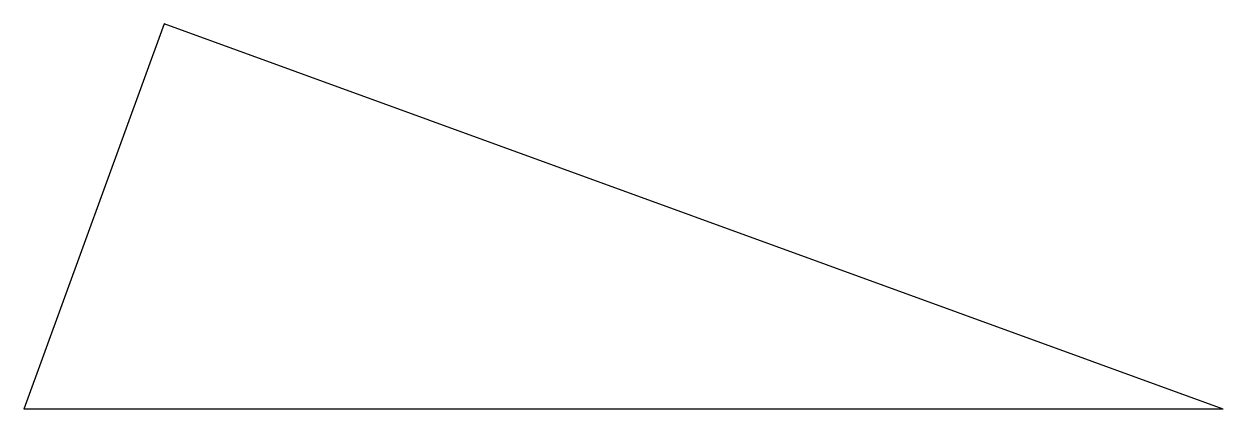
# Model space of a CAD drawing. Header units: millimetres. Extents: x 1440 to 2052, y 395 to 592.
import ezdxf

# ---------------------------------------------------------------- set-up
doc = ezdxf.new("R2010")
doc.units = ezdxf.units.MM

msp = doc.modelspace()

# ---------------------------------------------------------------- linework, layer by layer
for p, q in [((1511.68, 591.57), (1440.1, 394.9)), ((2052, 394.9), (1511.68, 591.57)), ((2052, 394.9), (1440.1, 394.9))]:
    msp.add_line(p, q)

doc.saveas('drawing.dxf')
